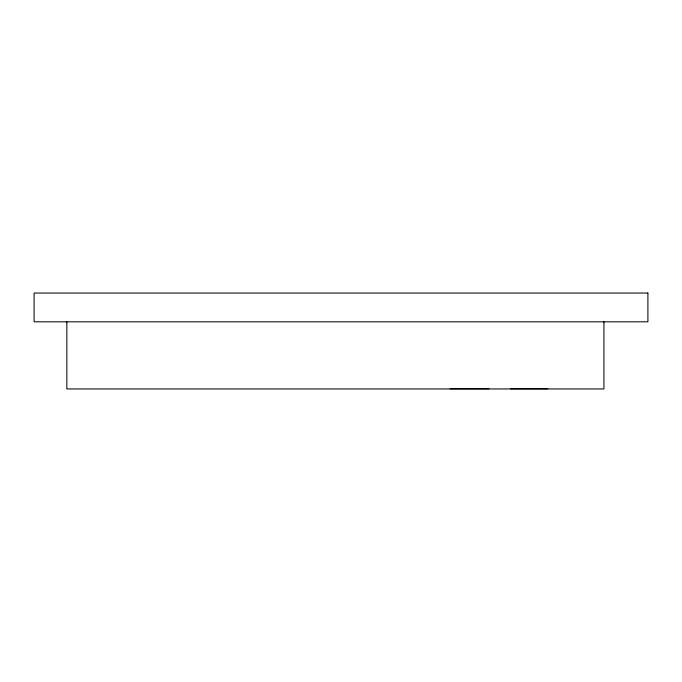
<?xml version="1.0" encoding="UTF-8"?>
<svg xmlns="http://www.w3.org/2000/svg" width="682" height="682" viewBox="0 0 682 682"><rect width="100%" height="100%" fill="white"/><g stroke="black" fill="none" stroke-linecap="round" stroke-linejoin="round"><path stroke-width="1.02" d="M450.12 388.757L488.875 388.757M510.554 388.757L547.791 388.757M603.928 321.819L603.928 388.953L66.853 388.953L66.853 321.819M647.9 293.047L34.1 293.047L34.1 321.819L647.9 321.819L647.9 293.047"/></g></svg>
